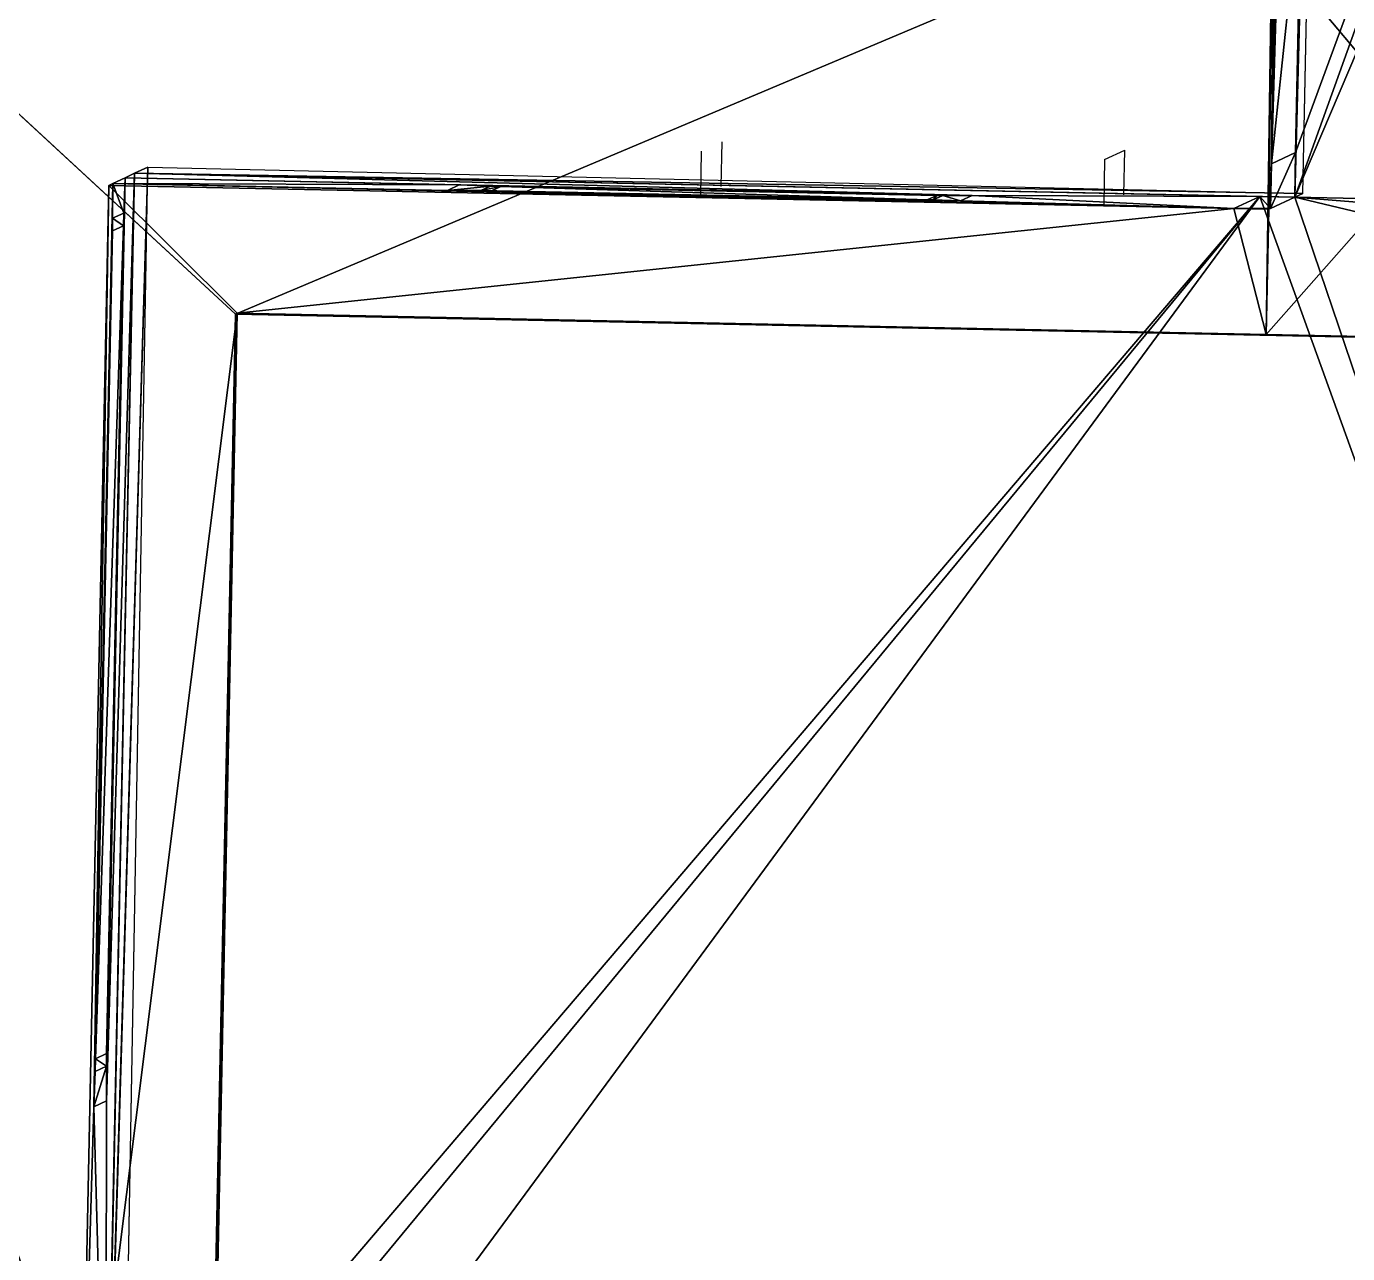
# Model space of a CAD drawing. Extents: x -1551 to 3643, y -2128 to 2177.
# Drawn here: x 541.9 to 630.7, y 92.6 to 175.1 of the extents above; entities that cross this region are included whole.
import ezdxf

# ---------------------------------------------------------------- set-up
doc = ezdxf.new("R2010")
doc.units = 0
doc.header["$MEASUREMENT"] = 0
doc.layers.get('0').update_dxf_attribs({"color": 13, "linetype": 'CONTINUOUS'})
doc.layers.add('ANNOTATIONS', color=22, linetype='CONTINUOUS')

# ---------------------------------------------------------------- blocks, each defined once
blk = doc.blocks.new('GROUP8_1')
at = {"color": 0}
for p, q in [((27.842, 21.857, 0), (-27.842, 21.857, 0)), ((-27.842, 21.857, 0), (-27.842, -21.857, 0)), ((27.842, -21.857, 0), (27.842, 21.857, 0)), ((-27.842, -21.857, 0), (27.842, -21.857, 0))]:
    blk.add_line(p, q, dxfattribs=at)
mesh = blk.add_polyface(dxfattribs=at)
corners = [(27.842, -21.857, 0), (-27.842, 21.857, 0), (-27.842, -21.857, 0), (27.842, 21.857, 0)]
mesh.append_faces([[corners[k] for k in face] for face in [(0, 1, 2), (1, 0, 3)]], dxfattribs={"vtx0": -1, "color": 0})
blk = doc.blocks.new('HOUSE_DWG')
at = {"color": 0}
for p, q in [((714.044, 278.705, 49.633), (692.764, 368.321, 49.633)), ((713.351, 281.624, 179.375), (695.61, 356.335, 179.375)), ((713.351, 281.624, 179.375), (695.61, 356.335, 179.375)), ((704.481, 318.98, 204.625), (715.989, 270.515, 186.381)), ((704.481, 318.98, 204.625), (715.989, 270.515, 186.381)), ((713.351, 281.624, 82.079), (709.158, 299.28, 82.079)), ((713.351, 281.624, 82.079), (709.158, 299.28, 82.079)), ((713.351, 281.624, 82.079), (709.158, 299.28, 82.079)), ((582.871, 290.102, 212.339), (648.62, 254.518, 194.095)), ((582.871, 290.102, 212.339), (648.62, 254.518, 194.095)), ((714.044, 278.705, 82.079), (751.949, 287.706, 82.079)), ((714.044, 278.705, 82.079), (751.949, 287.706, 82.079)), ((714.044, 278.705, 179.375), (713.351, 281.624, 179.375)), ((713.351, 281.624, 82.079), (713.351, 281.624, 179.375)), ((714.044, 278.705, 179.375), (713.351, 281.624, 179.375)), ((714.044, 278.705, 82.079), (713.351, 281.624, 82.079)), ((713.351, 281.624, 82.079), (713.351, 281.624, 179.375)), ((714.044, 278.705, 82.079), (713.351, 281.624, 82.079)), ((714.044, 278.705, 82.079), (713.351, 281.624, 82.079)), ((757.209, 280.303, 194.095), (648.62, 254.518, 194.095)), ((757.209, 280.303, 194.095), (648.62, 254.518, 194.095)), ((715.989, 270.515, 186.381), (757.209, 280.303, 186.381)), ((715.989, 270.515, 186.381), (757.209, 280.303, 186.381)), ((638.098, 260.671, 29.052), (714.044, 278.705, 49.633)), ((638.098, 260.671, 186.381), (711.762, 278.163, 186.381)), ((638.098, 260.671, 186.381), (711.762, 278.163, 186.381)), ((638.098, 260.671, 82.079), (711.762, 278.163, 82.079)), ((638.098, 260.671, 82.079), (711.762, 278.163, 82.079)), ((702.322, 279.005, 173.042), (703.015, 276.087, 173.042)), ((702.322, 279.005, 173.042), (702.322, 279.005, 91.232)), ((703.015, 276.087, 91.232), (702.322, 279.005, 91.232)), ((711.762, 278.163, 186.381), (714.044, 278.705, 186.381)), ((711.762, 278.163, 186.381), (714.044, 278.705, 186.381)), ((711.762, 278.163, 82.079), (714.044, 278.705, 82.079)), ((711.762, 278.163, 82.079), (714.044, 278.705, 82.079)), ((711.762, 278.163, 186.381), (711.762, 278.163, 82.079)), ((711.762, 278.163, 186.381), (711.762, 278.163, 82.079)), ((714.044, 278.705, 186.381), (715.989, 270.515, 186.381)), ((714.044, 278.705, 186.381), (715.989, 270.515, 186.381)), ((714.044, 278.705, 186.381), (714.044, 278.705, 179.375)), ((714.044, 278.705, 186.381), (714.044, 278.705, 179.375)), ((714.044, 278.705, 82.079), (714.044, 278.705, 179.375)), ((714.044, 278.705, 82.079), (714.044, 278.705, 179.375)), ((714.044, 278.705, 82.079), (714.044, 278.705, 49.633)), ((714.044, 278.705, 82.079), (714.044, 278.705, 49.633)), ((693.592, 273.849, 170.686), (660.023, 265.877, 170.686)), ((660.023, 265.877, 123.405), (693.592, 273.849, 123.405)), ((693.592, 273.849, 170.686), (660.023, 265.877, 170.686)), ((660.023, 265.877, 123.405), (693.592, 273.849, 123.405)), ((693.592, 273.849, 123.405), (693.592, 273.849, 170.686)), ((693.592, 273.849, 123.405), (693.592, 273.849, 170.686)), ((662.124, 266.376, 166.647), (691.747, 273.411, 166.647)), ((691.747, 273.411, 127.321), (662.124, 266.376, 127.321)), ((662.124, 266.376, 166.647), (691.747, 273.411, 166.647)), ((691.747, 273.411, 127.321), (662.124, 266.376, 127.321)), ((662.824, 266.543, 165.944), (691.353, 273.317, 165.944)), ((691.353, 273.317, 128.069), (662.824, 266.543, 128.069)), ((662.824, 266.543, 165.944), (691.353, 273.317, 165.944)), ((691.353, 273.317, 128.069), (662.824, 266.543, 128.069)), ((691.353, 273.317, 165.944), (691.353, 273.317, 128.069)), ((691.353, 273.317, 165.944), (691.353, 273.317, 128.069)), ((691.747, 273.411, 166.647), (691.747, 273.411, 127.321)), ((691.747, 273.411, 166.647), (691.747, 273.411, 127.321)), ((676.631, 269.821, 173.042), (675.938, 272.74, 173.042)), ((675.938, 272.74, 91.232), (676.631, 269.821, 91.232)), ((660.023, 265.877, 170.686), (660.023, 265.877, 123.405)), ((660.023, 265.877, 170.686), (660.023, 265.877, 123.405)), ((662.124, 266.376, 127.321), (662.124, 266.376, 166.647)), ((662.124, 266.376, 127.321), (662.124, 266.376, 166.647)), ((662.824, 266.543, 128.069), (662.824, 266.543, 165.944)), ((662.824, 266.543, 128.069), (662.824, 266.543, 165.944)), ((659.471, 170.662, 186.381), (638.098, 260.671, 186.381)), ((638.098, 260.671, 186.381), (638.098, 260.671, 170.686)), ((638.098, 260.671, 170.686), (638.098, 260.671, 120.056)), ((638.098, 260.671, 120.056), (638.098, 260.671, 82.079)), ((638.098, 260.671, 82.079), (638.098, 260.671, 29.052)), ((659.471, 170.662, 84.075), (638.098, 260.671, 82.079)), ((652.445, 200.252, 120.056), (638.098, 260.671, 120.056)), ((638.098, 260.671, 170.686), (638.098, 260.671, 120.056)), ((638.098, 260.671, 170.686), (652.445, 200.252, 170.686)), ((638.098, 260.671, 120.056), (638.098, 260.671, 82.079)), ((652.445, 200.252, 120.056), (638.098, 260.671, 120.056)), ((638.098, 260.671, 170.686), (652.445, 200.252, 170.686)), ((638.098, 260.671, 186.381), (638.098, 260.671, 170.686)), ((659.471, 170.662, 186.381), (638.098, 260.671, 186.381)), ((659.471, 170.662, 84.075), (638.098, 260.671, 82.079)), ((660.164, 167.743, 11.702), (638.098, 260.671, 29.052)), ((638.098, 260.671, 82.079), (638.098, 260.671, 29.052)), ((659.471, 170.662, 84.075), (638.098, 260.671, 82.079)), ((651.9, 202.546, 122.438), (638.642, 258.376, 122.438)), ((638.642, 258.376, 122.438), (638.642, 258.376, 168.304)), ((638.642, 258.376, 168.304), (651.9, 202.546, 168.304)), ((638.642, 258.376, 168.304), (651.9, 202.546, 168.304)), ((638.642, 258.376, 122.438), (638.642, 258.376, 168.304)), ((651.9, 202.546, 122.438), (638.642, 258.376, 122.438)), ((638.839, 257.55, 167.446), (638.839, 257.55, 123.295)), ((638.839, 257.55, 123.295), (651.704, 203.372, 123.295)), ((651.704, 203.372, 167.446), (638.839, 257.55, 167.446)), ((648.62, 254.518, 186.381), (668.742, 169.78, 186.381)), ((648.62, 254.518, 194.095), (648.62, 254.518, 186.381)), ((648.62, 254.518, 186.381), (668.742, 169.78, 186.381)), ((648.62, 254.518, 194.095), (648.62, 254.518, 186.381)), ((648.62, 254.518, 194.095), (671.451, 158.372, 194.095)), ((648.62, 254.518, 194.095), (671.451, 158.372, 194.095)), ((651.704, 203.372, 123.295), (651.704, 203.372, 167.446)), ((651.9, 202.546, 168.304), (651.9, 202.546, 122.438)), ((651.9, 202.546, 168.304), (651.9, 202.546, 122.438)), ((652.445, 200.252, 170.686), (652.445, 200.252, 120.056)), ((652.445, 200.252, 170.686), (652.445, 200.252, 120.056))]:
    blk.add_line(p, q, dxfattribs=at)
at = {"color": 253}
blk.add_line((715.989, 270.515, 186.381), (648.62, 254.518, 186.381), dxfattribs=at)
blk.add_line((715.989, 270.515, 186.381), (648.62, 254.518, 186.381), dxfattribs=at)
at = {"layer": 'ANNOTATIONS', "color": 9, "extrusion": (0.972945, 0.231036, 1.24618e-07), "yscale": 1.009999999999996, "zscale": 0.7819420000000116}
blk.add_blockref('GROUP8_1', (75.146, 145.371, 681.058), dxfattribs=at)
at = {"color": 8}
mesh = blk.add_polyface(dxfattribs=at)
corners = [(671.451, 158.372, 194.095), (582.871, 290.102, 212.339), (551.54, 129.898, 234.427), (648.62, 254.518, 194.095), (550.69, 666.923, 194.095), (489.162, 392.587, 234.427), (625.603, 351.447, 194.095)]
mesh.append_faces([[corners[k] for k in face] for face in [(1, 0, 3), (2, 4, 5), (4, 1, 6)]], dxfattribs={"vtx0": -1, "color": 8})
mesh.append_faces([[corners[k] for k in face] for face in [(0, 1, 2)]], dxfattribs={"vtx0": -1, "vtx1": -1, "color": 8})
mesh.append_faces([[corners[k] for k in face] for face in [(4, 2, 1)]], dxfattribs={"vtx0": -1, "vtx1": -1, "vtx2": -1, "color": 8})
at = {"color": 55}
mesh = blk.add_polyface(dxfattribs=at)
corners = [(601.678, 666.979, 82.079), (545.515, 650.559, 82.079), (544.822, 653.478, 82.079), (610.569, 376.599, 82.079), (662.522, 396.58, 82.079), (618.585, 342.842, 82.079), (692.249, 360.334, 82.079), (726.232, 411.709, 82.079), (694.598, 360.598, 82.079), (695.61, 356.335, 82.079), (699.773, 338.806, 82.079), (709.158, 299.28, 82.079), (713.351, 281.624, 82.079), (714.044, 278.705, 82.079), (730.736, 389.569, 82.079), (751.949, 287.706, 82.079), (735.474, 369.616, 82.079), (754.765, 288.375, 82.079)]
mesh.append_faces([[corners[k] for k in face] for face in [(0, 1, 2), (15, 16, 17)]], dxfattribs={"vtx0": -1, "color": 55})
mesh.append_faces([[corners[k] for k in face] for face in [(1, 0, 3), (3, 4, 5), (5, 4, 6), (6, 7, 8), (8, 7, 9), (9, 7, 10), (10, 7, 11), (11, 7, 12), (12, 7, 13), (13, 14, 15)]], dxfattribs={"vtx0": -1, "vtx1": -1, "color": 55})
mesh.append_faces([[corners[k] for k in face] for face in [(3, 0, 4), (6, 4, 7), (13, 7, 14), (15, 14, 16)]], dxfattribs={"vtx0": -1, "vtx2": -1, "color": 55})
at = {"color": 47}
mesh = blk.add_polyface(dxfattribs=at)
corners = [(692.764, 368.321, 49.633), (714.044, 278.705, 82.079), (714.044, 278.705, 49.633), (713.351, 281.624, 82.079), (709.158, 299.28, 80.678), (699.773, 338.806, 80.678), (695.61, 356.335, 82.079), (694.598, 360.598, 82.079), (699.773, 338.806, 82.079), (709.158, 299.28, 82.079)]
mesh.append_faces([[corners[k] for k in face] for face in [(0, 1, 2), (6, 0, 7)]], dxfattribs={"vtx0": -1, "color": 47})
mesh.append_faces([[corners[k] for k in face] for face in [(1, 0, 3), (4, 0, 5)]], dxfattribs={"vtx0": -1, "vtx1": -1, "color": 47})
mesh.append_faces([[corners[k] for k in face] for face in [(3, 0, 4), (5, 0, 6)]], dxfattribs={"vtx0": -1, "vtx1": -1, "vtx2": -1, "color": 47})
mesh.append_faces([[corners[k] for k in face] for face in [(9, 3, 4)]], dxfattribs={"vtx1": -1, "color": 47})
mesh.append_faces([[corners[k] for k in face] for face in [(6, 8, 5)]], dxfattribs={"vtx2": -1, "color": 47})
at = {"color": 253}
mesh = blk.add_polyface(dxfattribs=at)
corners = [(713.351, 281.624, 179.375), (714.044, 278.705, 186.381), (714.044, 278.705, 179.375), (694.917, 359.254, 179.375), (694.917, 359.254, 186.381), (695.61, 356.335, 179.375), (704.481, 318.98, 204.625), (715.989, 270.515, 186.381), (692.972, 367.444, 186.381)]
mesh.append_faces([[corners[k] for k in face] for face in [(0, 1, 2), (1, 6, 7), (6, 4, 8)]], dxfattribs={"vtx0": -1, "color": 253})
mesh.append_faces([[corners[k] for k in face] for face in [(6, 1, 0), (6, 5, 4)]], dxfattribs={"vtx0": -1, "vtx1": -1, "vtx2": -1, "color": 253})
mesh.append_faces([[corners[k] for k in face] for face in [(6, 0, 5)]], dxfattribs={"vtx0": -1, "vtx2": -1, "color": 253})
mesh.append_faces([[corners[k] for k in face] for face in [(3, 4, 5)]], dxfattribs={"vtx1": -1, "color": 253})
at = {"color": 43}
mesh = blk.add_polyface(dxfattribs=at)
corners = [(709.158, 299.28, 82.079), (713.351, 281.624, 179.375), (713.351, 281.624, 82.079), (709.158, 299.28, 168.737), (695.61, 356.335, 82.079), (699.773, 338.806, 168.737), (699.773, 338.806, 82.079), (695.61, 356.335, 179.375)]
mesh.append_faces([[corners[k] for k in face] for face in [(0, 1, 2), (4, 5, 6)]], dxfattribs={"vtx0": -1, "color": 43})
mesh.append_faces([[corners[k] for k in face] for face in [(7, 5, 4)]], dxfattribs={"vtx0": -1, "vtx1": -1, "color": 43})
mesh.append_faces([[corners[k] for k in face] for face in [(1, 0, 3), (3, 7, 1), (7, 3, 5)]], dxfattribs={"vtx0": -1, "vtx2": -1, "color": 43})
at = {"color": 8}
mesh = blk.add_polyface(dxfattribs=at)
corners = [(648.62, 254.518, 194.095), (745.7, 328.768, 212.339), (582.871, 290.102, 212.339), (757.209, 280.303, 194.095)]
mesh.append_faces([[corners[k] for k in face] for face in [(0, 1, 2), (1, 0, 3)]], dxfattribs={"vtx0": -1, "color": 8})
at = {"color": 0}
mesh = blk.add_polyface(dxfattribs=at)
corners = [(745.7, 328.768, 204.625), (715.989, 270.515, 186.381), (704.481, 318.98, 204.625), (757.209, 280.303, 186.381)]
mesh.append_faces([[corners[k] for k in face] for face in [(0, 1, 2), (1, 0, 3)]], dxfattribs={"vtx0": -1, "color": 0})
at = {"color": 55}
mesh = blk.add_polyface(dxfattribs=at)
corners = [(711.762, 278.163, 82.079), (659.471, 170.662, 84.075), (638.098, 260.671, 82.079), (660.164, 167.743, 84.139), (662.896, 156.239, 84.395), (776.748, 183.274, 84.395), (714.044, 278.705, 82.079), (752.615, 279.473, 82.255), (752.114, 285.38, 82.129), (751.949, 287.706, 82.079), (775.248, 189.587, 84.255)]
mesh.append_faces([[corners[k] for k in face] for face in [(0, 1, 2), (8, 6, 9), (5, 7, 10)]], dxfattribs={"vtx0": -1, "color": 55})
mesh.append_faces([[corners[k] for k in face] for face in [(1, 0, 3), (3, 0, 4), (4, 0, 5), (7, 6, 8)]], dxfattribs={"vtx0": -1, "vtx1": -1, "color": 55})
mesh.append_faces([[corners[k] for k in face] for face in [(5, 6, 7)]], dxfattribs={"vtx0": -1, "vtx1": -1, "vtx2": -1, "color": 55})
mesh.append_faces([[corners[k] for k in face] for face in [(5, 0, 6)]], dxfattribs={"vtx0": -1, "vtx2": -1, "color": 55})
at = {"color": 253}
mesh = blk.add_polyface(dxfattribs=at)
corners = [(713.351, 281.624, 82.079), (714.044, 278.705, 179.375), (714.044, 278.705, 82.079), (713.351, 281.624, 179.375)]
mesh.append_faces([[corners[k] for k in face] for face in [(0, 1, 2), (1, 0, 3)]], dxfattribs={"vtx0": -1, "color": 253})
mesh = blk.add_polyface(dxfattribs=at)
corners = [(757.209, 280.303, 194.095), (715.989, 270.515, 186.381), (757.209, 280.303, 186.381), (648.62, 254.518, 186.381), (648.62, 254.518, 194.095)]
mesh.append_faces([[corners[k] for k in face] for face in [(0, 1, 2), (3, 0, 4)]], dxfattribs={"vtx0": -1, "color": 253})
mesh.append_faces([[corners[k] for k in face] for face in [(1, 0, 3)]], dxfattribs={"vtx0": -1, "vtx1": -1, "color": 253})
at = {"color": 0}
mesh = blk.add_polyface(dxfattribs=at)
corners = [(648.62, 254.518, 186.381), (659.471, 170.662, 186.381), (638.098, 260.671, 186.381), (668.742, 169.78, 186.381), (660.164, 167.743, 186.381), (711.762, 278.163, 186.381), (715.989, 270.515, 186.381), (714.044, 278.705, 186.381)]
mesh.append_faces([[corners[k] for k in face] for face in [(1, 3, 4), (6, 5, 7)]], dxfattribs={"vtx0": -1, "color": 0})
mesh.append_faces([[corners[k] for k in face] for face in [(5, 0, 2), (0, 5, 6)]], dxfattribs={"vtx0": -1, "vtx1": -1, "color": 0})
mesh.append_faces([[corners[k] for k in face] for face in [(0, 1, 2), (1, 0, 3)]], dxfattribs={"vtx0": -1, "vtx2": -1, "color": 0})
at = {"color": 47}
mesh = blk.add_polyface(dxfattribs=at)
corners = [(714.044, 278.705, 49.633), (638.098, 260.671, 82.079), (638.098, 260.671, 29.052), (714.044, 278.705, 82.079)]
mesh.append_faces([[corners[k] for k in face] for face in [(0, 1, 2), (1, 0, 3)]], dxfattribs={"vtx0": -1, "color": 47})
at = {"color": 43}
mesh = blk.add_polyface(dxfattribs=at)
corners = [(711.762, 278.163, 82.079), (693.592, 273.849, 123.405), (638.098, 260.671, 82.079), (711.762, 278.163, 186.381), (693.592, 273.849, 170.686), (660.023, 265.877, 170.686), (638.098, 260.671, 170.686), (638.098, 260.671, 186.381), (660.023, 265.877, 123.405), (638.098, 260.671, 120.056)]
mesh.append_faces([[corners[k] for k in face] for face in [(0, 1, 2), (6, 3, 7), (8, 6, 9)]], dxfattribs={"vtx0": -1, "color": 43})
mesh.append_faces([[corners[k] for k in face] for face in [(1, 3, 4), (4, 3, 5)]], dxfattribs={"vtx0": -1, "vtx1": -1, "color": 43})
mesh.append_faces([[corners[k] for k in face] for face in [(5, 3, 6)]], dxfattribs={"vtx0": -1, "vtx1": -1, "vtx2": -1, "color": 43})
mesh.append_faces([[corners[k] for k in face] for face in [(1, 0, 3), (6, 8, 5)]], dxfattribs={"vtx0": -1, "vtx2": -1, "color": 43})
at = {"color": 251}
mesh = blk.add_polyface(dxfattribs=at)
corners = [(714.044, 278.705, 179.375), (711.762, 278.163, 82.079), (714.044, 278.705, 82.079), (711.762, 278.163, 186.381), (714.044, 278.705, 186.381)]
mesh.append_faces([[corners[k] for k in face] for face in [(0, 1, 2), (3, 0, 4)]], dxfattribs={"vtx0": -1, "color": 251})
mesh.append_faces([[corners[k] for k in face] for face in [(1, 0, 3)]], dxfattribs={"vtx0": -1, "vtx1": -1, "color": 251})
at = {"color": 43}
mesh = blk.add_polyface(dxfattribs=at)
corners = [(693.592, 273.849, 123.405), (638.098, 260.671, 120.056), (638.098, 260.671, 82.079), (660.023, 265.877, 123.405)]
mesh.append_faces([[corners[k] for k in face] for face in [(0, 1, 2), (1, 0, 3)]], dxfattribs={"vtx0": -1, "color": 43})
at = {"color": 251}
mesh = blk.add_polyface(dxfattribs=at)
corners = [(693.592, 273.849, 123.405), (691.747, 273.411, 127.321), (660.023, 265.877, 123.405), (693.592, 273.849, 170.686), (691.747, 273.411, 166.647), (662.124, 266.376, 166.647), (660.023, 265.877, 170.686), (662.124, 266.376, 127.321)]
mesh.append_faces([[corners[k] for k in face] for face in [(0, 1, 2), (5, 6, 7)]], dxfattribs={"vtx0": -1, "color": 251})
mesh.append_faces([[corners[k] for k in face] for face in [(1, 3, 4), (4, 3, 5), (6, 5, 3)]], dxfattribs={"vtx0": -1, "vtx1": -1, "color": 251})
mesh.append_faces([[corners[k] for k in face] for face in [(1, 0, 3)]], dxfattribs={"vtx0": -1, "vtx2": -1, "color": 251})
mesh = blk.add_polyface(dxfattribs=at)
corners = [(660.023, 265.877, 123.405), (662.124, 266.376, 127.321), (660.023, 265.877, 170.686), (691.747, 273.411, 127.321)]
mesh.append_faces([[corners[k] for k in face] for face in [(0, 1, 2), (1, 0, 3)]], dxfattribs={"vtx0": -1, "color": 251})
mesh = blk.add_polyface(dxfattribs=at)
corners = [(691.747, 273.411, 127.321), (691.353, 273.317, 128.069), (662.124, 266.376, 127.321), (691.747, 273.411, 166.647), (691.353, 273.317, 165.944), (662.824, 266.543, 165.944), (662.124, 266.376, 166.647), (662.824, 266.543, 128.069)]
mesh.append_faces([[corners[k] for k in face] for face in [(0, 1, 2), (5, 6, 7)]], dxfattribs={"vtx0": -1, "color": 251})
mesh.append_faces([[corners[k] for k in face] for face in [(1, 3, 4), (4, 3, 5), (6, 5, 3)]], dxfattribs={"vtx0": -1, "vtx1": -1, "color": 251})
mesh.append_faces([[corners[k] for k in face] for face in [(1, 0, 3)]], dxfattribs={"vtx0": -1, "vtx2": -1, "color": 251})
mesh = blk.add_polyface(dxfattribs=at)
corners = [(662.124, 266.376, 127.321), (662.824, 266.543, 128.069), (662.124, 266.376, 166.647), (691.353, 273.317, 128.069)]
mesh.append_faces([[corners[k] for k in face] for face in [(0, 1, 2), (1, 0, 3)]], dxfattribs={"vtx0": -1, "color": 251})
at = {"color": 9}
mesh = blk.add_polyface(dxfattribs=at)
corners = [(691.353, 273.317, 165.944), (662.824, 266.543, 128.069), (691.353, 273.317, 128.069), (662.824, 266.543, 165.944)]
mesh.append_faces([[corners[k] for k in face] for face in [(0, 1, 2), (1, 0, 3)]], dxfattribs={"vtx0": -1, "color": 9})
at = {"color": 253}
mesh = blk.add_polyface(dxfattribs=at)
corners = [(652.445, 200.252, 120.056), (651.9, 202.546, 122.438), (652.445, 200.252, 170.686), (638.098, 260.671, 120.056), (638.642, 258.376, 122.438), (638.098, 260.671, 170.686), (638.642, 258.376, 168.304), (651.9, 202.546, 168.304)]
mesh.append_faces([[corners[k] for k in face] for face in [(0, 1, 2), (6, 5, 7)]], dxfattribs={"vtx0": -1, "color": 253})
mesh.append_faces([[corners[k] for k in face] for face in [(1, 3, 4)]], dxfattribs={"vtx0": -1, "vtx1": -1, "color": 253})
mesh.append_faces([[corners[k] for k in face] for face in [(1, 0, 3), (4, 3, 5), (5, 6, 4)]], dxfattribs={"vtx0": -1, "vtx2": -1, "color": 253})
mesh = blk.add_polyface(dxfattribs=at)
corners = [(651.9, 202.546, 122.438), (651.9, 202.546, 168.304), (652.445, 200.252, 170.686), (638.098, 260.671, 170.686)]
mesh.append_faces([[corners[k] for k in face] for face in [(0, 1, 2), (3, 2, 1)]], dxfattribs={"vtx1": -1, "color": 253})
at = {"color": 43}
mesh = blk.add_polyface(dxfattribs=at)
corners = [(638.098, 260.671, 82.079), (652.445, 200.252, 120.056), (659.471, 170.662, 84.075), (638.098, 260.671, 120.056), (659.471, 170.662, 186.381), (652.445, 200.252, 170.686), (638.098, 260.671, 186.381), (638.098, 260.671, 170.686)]
mesh.append_faces([[corners[k] for k in face] for face in [(1, 0, 3), (6, 5, 7)]], dxfattribs={"vtx0": -1, "color": 43})
mesh.append_faces([[corners[k] for k in face] for face in [(0, 1, 2), (4, 5, 6), (5, 2, 1)]], dxfattribs={"vtx0": -1, "vtx1": -1, "color": 43})
mesh.append_faces([[corners[k] for k in face] for face in [(5, 4, 2)]], dxfattribs={"vtx0": -1, "vtx2": -1, "color": 43})
at = {"color": 47}
mesh = blk.add_polyface(dxfattribs=at)
corners = [(660.164, 167.743, 11.702), (659.471, 170.662, 82.079), (660.164, 167.743, 82.079), (638.098, 260.671, 29.052), (659.471, 170.662, 83.736), (638.098, 260.671, 82.079), (659.471, 170.662, 84.075)]
mesh.append_faces([[corners[k] for k in face] for face in [(0, 1, 2), (4, 5, 6)]], dxfattribs={"vtx0": -1, "color": 47})
mesh.append_faces([[corners[k] for k in face] for face in [(1, 3, 4), (5, 4, 3)]], dxfattribs={"vtx0": -1, "vtx1": -1, "color": 47})
mesh.append_faces([[corners[k] for k in face] for face in [(1, 0, 3)]], dxfattribs={"vtx0": -1, "vtx2": -1, "color": 47})
at = {"color": 0}
mesh = blk.add_polyface(dxfattribs=at)
corners = [(651.9, 202.546, 122.438), (651.704, 203.372, 167.446), (651.9, 202.546, 168.304), (651.704, 203.372, 123.295), (638.642, 258.376, 122.438), (638.839, 257.55, 123.295), (638.642, 258.376, 168.304), (638.839, 257.55, 167.446)]
mesh.append_faces([[corners[k] for k in face] for face in [(0, 1, 2)]], dxfattribs={"vtx0": -1, "color": 0})
mesh.append_faces([[corners[k] for k in face] for face in [(1, 0, 3), (3, 4, 5)]], dxfattribs={"vtx0": -1, "vtx1": -1, "color": 0})
mesh.append_faces([[corners[k] for k in face] for face in [(3, 0, 4), (5, 4, 6)]], dxfattribs={"vtx0": -1, "vtx2": -1, "color": 0})
mesh.append_faces([[corners[k] for k in face] for face in [(6, 7, 5)]], dxfattribs={"vtx2": -1, "color": 0})
mesh = blk.add_polyface(dxfattribs=at)
corners = [(651.704, 203.372, 167.446), (638.642, 258.376, 168.304), (651.9, 202.546, 168.304), (638.839, 257.55, 167.446)]
mesh.append_faces([[corners[k] for k in face] for face in [(0, 1, 2), (1, 0, 3)]], dxfattribs={"vtx0": -1, "color": 0})
at = {"color": 253}
mesh = blk.add_polyface(dxfattribs=at)
corners = [(668.742, 169.78, 186.381), (671.451, 158.372, 194.095), (671.451, 158.372, 186.381), (648.62, 254.518, 194.095), (648.62, 254.518, 186.381)]
mesh.append_faces([[corners[k] for k in face] for face in [(0, 1, 2), (3, 0, 4)]], dxfattribs={"vtx0": -1, "color": 253})
mesh.append_faces([[corners[k] for k in face] for face in [(1, 0, 3)]], dxfattribs={"vtx0": -1, "vtx1": -1, "color": 253})

msp = doc.modelspace()

# ---------------------------------------------------------------- block references
at = {"color": 0, "extrusion": (-0.01666, -0.007773, 0.999831), "rotation": 50.45292499058097}
msp.add_blockref('HOUSE_DWG', (-122.84, -89.728, -45.862), dxfattribs=at)

# ---------------------------------------------------------------- meshes
at = {"color": 0}
mesh = msp.add_polyface(dxfattribs=at)
corners = [(1540.835, -168.191), (1540.669, -168.242), (1534.328, -146.776), (3642.778, 1239.342), (-1049.302, 2177.099), (1537.557, -145.795), (1544.064, -167.21), (1544.843, -169.775), (1545.036, -170.573), (1545.155, -170.537), (1552.441, -194.517), (2561.914, -2128.169), (-1551.246, -1075.875), (1548.973, -195.571), (1541.687, -171.59), (1544.797, -169.789)]
mesh.append_faces([[corners[k] for k in face] for face in [(4, 11, 12), (13, 1, 14)]], dxfattribs={"vtx0": -1, "color": 0})
mesh.append_faces([[corners[k] for k in face] for face in [(3, 2, 4), (2, 3, 5), (5, 3, 6), (6, 3, 7), (8, 3, 9), (9, 3, 10)]], dxfattribs={"vtx0": -1, "vtx1": -1, "color": 0})
mesh.append_faces([[corners[k] for k in face] for face in [(7, 3, 8), (11, 4, 13), (13, 4, 1), (1, 4, 2)]], dxfattribs={"vtx0": -1, "vtx1": -1, "vtx2": -1, "color": 0})
mesh.append_faces([[corners[k] for k in face] for face in [(10, 3, 11), (11, 13, 10)]], dxfattribs={"vtx0": -1, "vtx2": -1, "color": 0})
mesh.append_faces([[corners[k] for k in face] for face in [(0, 1, 2)]], dxfattribs={"vtx1": -1, "color": 0})
mesh.append_faces([[corners[k] for k in face] for face in [(8, 15, 7)]], dxfattribs={"vtx2": -1, "color": 0})

doc.saveas('drawing.dxf')
